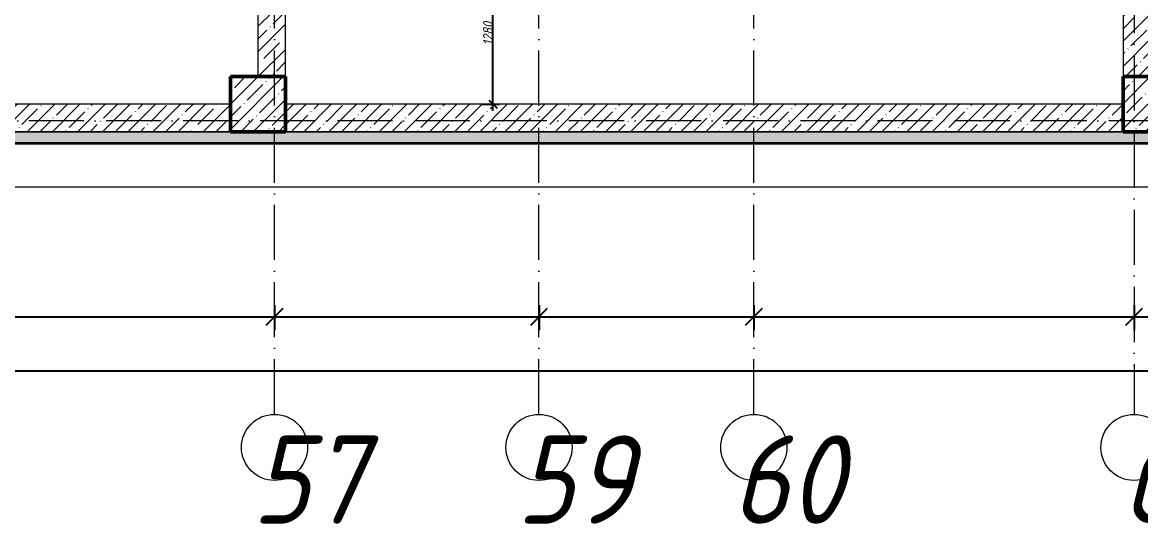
# Model space of a CAD drawing. Header units: millimetres. Extents: x -356862 to 418287, y 0 to 839748.
# Drawn here: x -271740 to -261591, y 453542 to 458089 of the extents above; entities that cross this region are included whole.
import ezdxf

# ---------------------------------------------------------------- set-up
doc = ezdxf.new("R2010")
doc.units = ezdxf.units.MM
doc.linetypes.add('50_200_ШТРИХ_1Т_ш5_п1_п1_', pattern=[700, 500, -100, 0, -100])
for name, color, linetype, lineweight in [('A-____-____-DIMS', 7, 'Continuous', 9), ('A-FLOR-____-OTLN', 7, 'Continuous', 9), ('A-WALL-____-MCUT', 7, 'Continuous', 13), ('A-WALL-____-MCUT-1', 7, 'Continuous', 9), ('A-WALL-____-MCUT-3', 7, 'Continuous', 9), ('A-WALL-____-PATT-1', 7, 'Continuous', 9), ('A-WALL-FNSH-MCUT-1', 7, 'Continuous', 9), ('S-COLS-____-MCUT', 7, 'Continuous', 50), ('S-COLS-____-OTLN', 7, 'Continuous', 9), ('S-GRID-____-IDEN', 7, 'Continuous', 9), ('S-GRID-____-OTLN-1', 7, '50_200_ШТРИХ_1Т_ш5_п1_п1_', 9)]:
    doc.layers.add(name, color=color, linetype=linetype, lineweight=lineweight)
doc.styles.add('ISOCPEUR_I', font='isocpeui.ttf', dxfattribs={"width": 0.9, "height": 2.5})
doc.styles.add('ISOCPEUR_I_7', font='isocpeui.ttf', dxfattribs={"width": 0.9, "height": 90})
doc.dimstyles.new('ISO-1_8_0_9К_СРЕДНИЙ_Кладочные', dxfattribs={"dimscale": 304.8, "dimtxt": 89.638306, "dimasz": 0.246063, "dimexe": 0.19685, "dimexo": 0, "dimgap": 0, "dimtad": 1, "dimdec": 3, "dimrnd": 0.001, "dimdsep": 46, "dimtxsty": 'ISOCPEUR_I_7', "dimblk1": 'OBLIQUE', "dimblk2": 'OBLIQUE', "dimsah": 1, "dimcen": 0.09, "dimdle": 0.19685, "dimazin": 0, "dimtfac": 1, "dimtdec": 4, "dimtix": 1, "dimtmove": 2, "dimatfit": 3, "dimfxl": 1, "dimtvp": 1, "dimtolj": 1, "dimtzin": 0, "dimarcsym": 2})
doc.dimstyles.new('ISO-2_5_0_9К_БОЛЬШОЙ_ОСИ', dxfattribs={"dimscale": 304.8, "dimtxt": 248.995294, "dimasz": 0.492126, "dimexe": 0.393701, "dimexo": 0, "dimgap": 0, "dimtad": 1, "dimdec": 0, "dimzin": 0, "dimdsep": 46, "dimtxsty": 'ISOCPEUR_I', "dimblk1": 'OBLIQUE', "dimblk2": 'OBLIQUE', "dimsah": 1, "dimcen": 0.09, "dimdle": 0.393701, "dimazin": 0, "dimtfac": 1, "dimtdec": 4, "dimtix": 1, "dimtmove": 0, "dimatfit": 3, "dimfxl": 1, "dimtvp": 1, "dimtolj": 1, "dimtzin": 0, "dimarcsym": 2})
pattern_1 = [(45, (-350751.34, 459015.94), (-114.04925, 114.04925), []), (45, (-350637.3, 459015.94), (-114.04925, 114.04925), [201.612, -40.322, 3.353, -36.97])]

# ---------------------------------------------------------------- blocks, each defined once
blk = doc.blocks.new('BSC_Колонна _Прямоугольная - 500х500-V101-АР1_Кладочный план подвала в осях 1-64_А-ГГ')
at = {"layer": 'S-COLS-____-OTLN'}
h = blk.add_hatch(dxfattribs=at)
h.set_pattern_fill('FP_113', color=256, style=0, pattern_type=2)
h.set_pattern_definition([(45, (-81150, 1668.96), (-114.04925, 114.04925), []), (45, (-81035.95, 1668.96), (-114.04925, 114.04925), [201.613, -40.323, 3.353, -36.97])])
h.paths.add_polyline_path([(-250, -250), (250, -250), (250, 250), (-250, 250)], flags=0)
at = {"layer": 'S-COLS-____-MCUT'}
for p, q in [((250, 250), (-250, 250)), ((-250, 250), (-250, -250)), ((250, -250), (250, 250)), ((-250, -250), (250, -250))]:
    blk.add_line(p, q, dxfattribs=at)
blk = doc.blocks.new('BSC_Колонна _Прямоугольная - 500х500-V145-АР1_Кладочный план подвала в осях 1-64_А-ГГ')
at = {"layer": 'S-COLS-____-OTLN'}
h = blk.add_hatch(dxfattribs=at)
h.set_pattern_fill('FP_161', color=256, style=0, pattern_type=2)
h.set_pattern_definition([(45, (-89250, 1668.96), (-114.04925, 114.04925), []), (45, (-89135.95, 1668.96), (-114.04925, 114.04925), [201.613, -40.323, 3.353, -36.97])])
h.paths.add_polyline_path([(-250, -250), (250, -250), (250, 250), (-250, 250)], flags=0)
at = {"layer": 'S-COLS-____-MCUT'}
for p, q in [((250, 250), (-250, 250)), ((-250, 250), (-250, -250)), ((250, -250), (250, 250)), ((-250, -250), (250, -250))]:
    blk.add_line(p, q, dxfattribs=at)
blk = doc.blocks.new('Ось сетки - Круг_Ø6_00__ISO-2_5_0_9K_-25732049-АР1_Кладочный план подвала в осях 1-64_А-ГГ')
at = {"layer": 'S-GRID-____-IDEN'}
blk.add_circle((0, 0), 3, dxfattribs=at)
blk = doc.blocks.new('_Oblique')
at = {"color": 0, "linetype": 'ByBlock', "lineweight": -2}
blk.add_line((-0.5, -0.5), (0.5, 0.5), dxfattribs=at)
blk = doc.blocks.new('*D8123')
at = {"layer": 'A-____-____-DIMS', "color": 0, "lineweight": -2, "transparency": 16777216}
for p, q in [((-275601, 455523), (-275601, 455297)), ((-269451, 455523), (-269451, 455297)), ((-275721, 455417), (-269331, 455417))]:
    blk.add_line(p, q, dxfattribs=at)
at = {"layer": 'Defpoints', "color": 0, "transparency": 16777216}
for p in [(-275601, 455523), (-269451, 455523), (-269451, 455417)]:
    blk.add_point(p, dxfattribs=at)
at = {"layer": 'A-____-____-DIMS', "color": 0, "lineweight": -2, "transparency": 16777216, "xscale": 150, "yscale": 150, "zscale": 150, "rotation": 180}
blk.add_blockref('_Oblique', (-275601, 455417), dxfattribs=at)
at = {"layer": 'A-____-____-DIMS', "color": 0, "lineweight": -2, "transparency": 16777216, "xscale": 150, "yscale": 150, "zscale": 150}
blk.add_blockref('_Oblique', (-269451, 455417), dxfattribs=at)
at = {"layer": 'A-____-____-DIMS', "color": 0, "transparency": 16777216, "insert": (-272526, 455419), "char_height": 2.5, "width": 701.02, "attachment_point": 5, "style": 'ISOCPEUR_I'}
blk.add_mtext('\\A1;6150', dxfattribs=at)
blk = doc.blocks.new('*D8124')
at = {"layer": 'A-____-____-DIMS', "color": 0, "lineweight": -2, "transparency": 16777216}
for p, q in [((-269451, 455523), (-269451, 455297)), ((-267051, 455523), (-267051, 455297)), ((-269571, 455417), (-266931, 455417))]:
    blk.add_line(p, q, dxfattribs=at)
at = {"layer": 'Defpoints', "color": 0, "transparency": 16777216}
for p in [(-269451, 455523), (-267051, 455523), (-267051, 455417)]:
    blk.add_point(p, dxfattribs=at)
at = {"layer": 'A-____-____-DIMS', "color": 0, "lineweight": -2, "transparency": 16777216, "xscale": 150, "yscale": 150, "zscale": 150, "rotation": 180}
blk.add_blockref('_Oblique', (-269451, 455417), dxfattribs=at)
at = {"layer": 'A-____-____-DIMS', "color": 0, "lineweight": -2, "transparency": 16777216, "xscale": 150, "yscale": 150, "zscale": 150}
blk.add_blockref('_Oblique', (-267051, 455417), dxfattribs=at)
at = {"layer": 'A-____-____-DIMS', "color": 0, "transparency": 16777216, "insert": (-268251, 455419), "char_height": 2.5, "width": 781.46, "attachment_point": 5, "style": 'ISOCPEUR_I'}
blk.add_mtext('\\A1;2400', dxfattribs=at)
blk = doc.blocks.new('*D8125')
at = {"layer": 'A-____-____-DIMS', "color": 0, "lineweight": -2, "transparency": 16777216}
for p, q in [((-267051, 455523), (-267051, 455297)), ((-265101, 455523), (-265101, 455297)), ((-267171, 455417), (-264981, 455417))]:
    blk.add_line(p, q, dxfattribs=at)
at = {"layer": 'Defpoints', "color": 0, "transparency": 16777216}
for p in [(-267051, 455523), (-265101, 455523), (-265101, 455417)]:
    blk.add_point(p, dxfattribs=at)
at = {"layer": 'A-____-____-DIMS', "color": 0, "lineweight": -2, "transparency": 16777216, "xscale": 150, "yscale": 150, "zscale": 150, "rotation": 180}
blk.add_blockref('_Oblique', (-267051, 455417), dxfattribs=at)
at = {"layer": 'A-____-____-DIMS', "color": 0, "lineweight": -2, "transparency": 16777216, "xscale": 150, "yscale": 150, "zscale": 150}
blk.add_blockref('_Oblique', (-265101, 455417), dxfattribs=at)
at = {"layer": 'A-____-____-DIMS', "color": 0, "transparency": 16777216, "insert": (-266076, 455419), "char_height": 2.5, "width": 701.02, "attachment_point": 5, "style": 'ISOCPEUR_I'}
blk.add_mtext('\\A1;1950', dxfattribs=at)
blk = doc.blocks.new('*D8126')
at = {"layer": 'A-____-____-DIMS', "color": 0, "lineweight": -2, "transparency": 16777216}
for p, q in [((-265101, 455523), (-265101, 455297)), ((-261651, 455523), (-261651, 455297)), ((-265221, 455417), (-261531, 455417))]:
    blk.add_line(p, q, dxfattribs=at)
at = {"layer": 'Defpoints', "color": 0, "transparency": 16777216}
for p in [(-265101, 455523), (-261651, 455523), (-261651, 455417)]:
    blk.add_point(p, dxfattribs=at)
at = {"layer": 'A-____-____-DIMS', "color": 0, "lineweight": -2, "transparency": 16777216, "xscale": 150, "yscale": 150, "zscale": 150, "rotation": 180}
blk.add_blockref('_Oblique', (-265101, 455417), dxfattribs=at)
at = {"layer": 'A-____-____-DIMS', "color": 0, "lineweight": -2, "transparency": 16777216, "xscale": 150, "yscale": 150, "zscale": 150}
blk.add_blockref('_Oblique', (-261651, 455417), dxfattribs=at)
at = {"layer": 'A-____-____-DIMS', "color": 0, "transparency": 16777216, "insert": (-263376, 455419), "char_height": 2.5, "width": 781.46, "attachment_point": 5, "style": 'ISOCPEUR_I'}
blk.add_mtext('\\A1;3450', dxfattribs=at)
blk = doc.blocks.new('*D8127')
at = {"layer": 'A-____-____-DIMS', "color": 0, "lineweight": -2, "transparency": 16777216}
for p, q in [((-261651, 455523), (-261651, 455297)), ((-257401, 455523), (-257401, 455297)), ((-261771, 455417), (-257281, 455417))]:
    blk.add_line(p, q, dxfattribs=at)
at = {"layer": 'Defpoints', "color": 0, "transparency": 16777216}
for p in [(-261651, 455523), (-257401, 455523), (-257401, 455417)]:
    blk.add_point(p, dxfattribs=at)
at = {"layer": 'A-____-____-DIMS', "color": 0, "lineweight": -2, "transparency": 16777216, "xscale": 150, "yscale": 150, "zscale": 150, "rotation": 180}
blk.add_blockref('_Oblique', (-261651, 455417), dxfattribs=at)
at = {"layer": 'A-____-____-DIMS', "color": 0, "lineweight": -2, "transparency": 16777216, "xscale": 150, "yscale": 150, "zscale": 150}
blk.add_blockref('_Oblique', (-257401, 455417), dxfattribs=at)
at = {"layer": 'A-____-____-DIMS', "color": 0, "transparency": 16777216, "insert": (-259526, 455419), "char_height": 2.5, "width": 781.46, "attachment_point": 5, "style": 'ISOCPEUR_I'}
blk.add_mtext('\\A1;4250', dxfattribs=at)
blk = doc.blocks.new('*D8129')
at = {"layer": 'A-____-____-DIMS', "color": 0, "lineweight": -2, "transparency": 16777216}
for p, q in [((-353101, 455035), (-353101, 454809)), ((-249601, 455035), (-249601, 454809)), ((-353221, 454929), (-249481, 454929))]:
    blk.add_line(p, q, dxfattribs=at)
at = {"layer": 'Defpoints', "color": 0, "transparency": 16777216}
for p in [(-353101, 455035), (-249601, 455035), (-249601, 454929)]:
    blk.add_point(p, dxfattribs=at)
at = {"layer": 'A-____-____-DIMS', "color": 0, "lineweight": -2, "transparency": 16777216, "xscale": 150, "yscale": 150, "zscale": 150, "rotation": 180}
blk.add_blockref('_Oblique', (-353101, 454929), dxfattribs=at)
at = {"layer": 'A-____-____-DIMS', "color": 0, "lineweight": -2, "transparency": 16777216, "xscale": 150, "yscale": 150, "zscale": 150}
blk.add_blockref('_Oblique', (-249601, 454929), dxfattribs=at)
at = {"layer": 'A-____-____-DIMS', "color": 0, "transparency": 16777216, "insert": (-301351, 454930), "char_height": 2.5, "width": 1080.26, "attachment_point": 5, "style": 'ISOCPEUR_I'}
blk.add_mtext('\\A1;103500', dxfattribs=at)
blk = doc.blocks.new('*D8160')
at = {"layer": 'A-____-____-DIMS', "color": 0, "lineweight": -2, "transparency": 16777216}
for p, q in [((-267201, 458627), (-267529, 458627)), ((-267469, 457287), (-267469, 458687)), ((-267576, 457347), (-267409, 457347))]:
    blk.add_line(p, q, dxfattribs=at)
at = {"layer": 'Defpoints', "color": 0, "transparency": 16777216}
for p in [(-267469, 458627), (-267201, 458627), (-267576, 457347)]:
    blk.add_point(p, dxfattribs=at)
at = {"layer": 'A-____-____-DIMS', "color": 0, "lineweight": -2, "transparency": 16777216, "xscale": 75, "yscale": 75, "zscale": 75}
for p, rotation in [((-267469, 458627), 90), ((-267469, 457347), 270)]:
    blk.add_blockref('_Oblique', p, dxfattribs=dict(at, rotation=rotation))
at = {"layer": 'A-____-____-DIMS', "color": 0, "transparency": 16777216, "insert": (-267514, 457987), "char_height": 90, "width": 504.73, "attachment_point": 5, "rotation": 90, "style": 'ISOCPEUR_I_7'}
blk.add_mtext('\\A1;1280', dxfattribs=at)

msp = doc.modelspace()

# ---------------------------------------------------------------- hatches: boundary and pattern name
at = {"layer": 'A-WALL-____-PATT-1'}
h = msp.add_hatch(dxfattribs=at)
h.set_pattern_fill('FP_1', color=256, style=0, pattern_type=2)
h.set_pattern_definition(pattern_1)
h.paths.add_polyline_path([(-269601.3432, 457596.983), (-269351.3432, 457596.983), (-269351.3432, 465096.983), (-269601.3432, 465096.983), (-269601.3432, 459750.7694)], flags=0)
h = msp.add_hatch(dxfattribs=at)
h.set_pattern_fill('FP_1', color=256, style=0, pattern_type=2)
h.set_pattern_definition(pattern_1)
h.paths.add_polyline_path([(-261501.3432, 457596.983), (-261501.3432, 460746.983), (-261751.3432, 460746.983), (-261751.3432, 457596.983)], flags=0)
h = msp.add_hatch(dxfattribs=at)
h.set_pattern_fill('FP_1', color=256, style=0, pattern_type=2)
h.set_pattern_definition(pattern_1)
h.paths.add_polyline_path([(-269851.3432, 457096.983), (-269851.3432, 457346.983), (-275351.3432, 457346.983), (-275351.3432, 457096.983), (-272996.5691, 457096.983)], flags=0)
h = msp.add_hatch(dxfattribs=at)
h.set_pattern_fill('FP_1', color=256, style=0, pattern_type=2)
h.set_pattern_definition(pattern_1)
h.paths.add_polyline_path([(-261751.3432, 457096.983), (-261751.3432, 457346.983), (-269351.3432, 457346.983), (-269351.3432, 457096.983), (-265926.5562, 457096.983)], flags=0)
h = msp.add_hatch(dxfattribs=at)
h.set_pattern_fill('FP_91', color=256, style=0, pattern_type=2)
h.set_pattern_definition([(0, (-350751.34, 459015.94), (120.968, 69.841), [80.645, -161.29]), (120, (-350751.34, 459015.94), (-120.96808, 69.84086), [80.645, -161.29]), (60, (-350751.34, 459015.94), (-8e-05, 139.68186), [0, -161.29, 80.645, 0])])
h.paths.add_polyline_path([(-249399.3432, 456994.983), (-249399.3432, 457094.983), (-353203.3432, 457094.983), (-353203.3432, 456994.983), (-251786.5304, 456994.983)], flags=0)

# ---------------------------------------------------------------- linework, layer by layer
at = {"layer": 'A-FLOR-____-OTLN'}
msp.add_line((-278851.3432, 456596.983), (-249001.3432, 456596.983), dxfattribs=at)
at = {"layer": 'A-WALL-____-MCUT'}
for p, q in [((-353311.3432, 456986.983), (-249391.3432, 456986.983)), ((-249399.3432, 456994.983), (-353303.3432, 456994.983))]:
    msp.add_line(p, q, dxfattribs=at)
at = {"layer": 'A-WALL-____-MCUT-1'}
for p, q in [((-269601.3432, 465096.983), (-269601.3432, 457596.983)), ((-269351.3432, 457596.983), (-269351.3432, 464846.983)), ((-261751.3432, 460746.983), (-261751.3432, 457596.983)), ((-269851.3432, 457346.983), (-275351.3432, 457346.983)), ((-261751.3432, 457346.983), (-269351.3432, 457346.983)), ((-275351.3432, 457096.983), (-269851.3432, 457096.983)), ((-269351.3432, 457096.983), (-261751.3432, 457096.983))]:
    msp.add_line(p, q, dxfattribs=at)
at = {"layer": 'A-WALL-____-MCUT-3'}
msp.add_line((-249499.3432, 457094.983), (-353203.3432, 457094.983), dxfattribs=at)
at = {"layer": 'A-WALL-FNSH-MCUT-1'}
msp.add_line((-261751.3432, 457096.983), (-269351.3432, 457096.983), dxfattribs=at)
at = {"layer": 'S-GRID-____-OTLN-1'}
for p, q in [((-261651.3432, 508896.9006), (-261651.3432, 454533.3346)), ((-269451.3432, 454533.3346), (-269451.3432, 465550.9569)), ((-267051.3432, 454533.3346), (-267051.3432, 465550.9569)), ((-265101.3432, 454533.3346), (-265101.3432, 465550.9569)), ((-246676.9366, 457196.983), (-355420.1134, 457196.983))]:
    msp.add_line(p, q, dxfattribs=at)

# ---------------------------------------------------------------- block references
at = {"layer": 'S-COLS-____-OTLN'}
for name, p in [('BSC_Колонна _Прямоугольная - 500х500-V101-АР1_Кладочный план подвала в осях 1-64_А-ГГ', (-269601.3432, 457346.983)), ('BSC_Колонна _Прямоугольная - 500х500-V145-АР1_Кладочный план подвала в осях 1-64_А-ГГ', (-261501.3432, 457346.983))]:
    msp.add_blockref(name, p, dxfattribs=at)
at = {"layer": 'S-GRID-____-IDEN', "xscale": 99.99999999999993, "yscale": 99.99999999999993, "zscale": 99.99999999999993}
for p in [(-269451.3432, 454233.3346), (-267051.3432, 454233.3346), (-265101.3432, 454233.3346)]:
    msp.add_blockref('Ось сетки - Круг_Ø6_00__ISO-2_5_0_9K_-25732049-АР1_Кладочный план подвала в осях 1-64_А-ГГ', p, dxfattribs=at)
at = {"layer": 'S-GRID-____-IDEN', "xscale": 99.99999999999993, "yscale": 99.99999999999993, "zscale": 99.99999999999993, "rotation": 180}
msp.add_blockref('Ось сетки - Круг_Ø6_00__ISO-2_5_0_9K_-25732049-АР1_Кладочный план подвала в осях 1-64_А-ГГ', (-261651.3432, 454233.3346), dxfattribs=at)

# ---------------------------------------------------------------- texts
at = {"layer": 'S-GRID-____-IDEN', "char_height": 800, "attachment_point": 1, "style": 'ISOCPEUR_I'}
for s, insert, width in [('57', (-269656.2716, 454342.1093), 404.0505), ('59', (-267256.2716, 454342.1093), 404.0505), ('60', (-265306.2716, 454342.1093), 404.0505), ('61', (-261761.8649, 454347.2683), 346.329)]:
    msp.add_mtext(s, dxfattribs=dict(at, insert=insert, width=width))

# ---------------------------------------------------------------- dimensions: what is measured, and where the dimension line sits
at = {"layer": 'A-____-____-DIMS'}
dim = msp.add_linear_dim(base=(-267469.4578, 458626.983), p1=(-267575.5238, 457346.983), p2=(-267201.3432, 458626.983), angle=90, dimstyle='ISO-1_8_0_9К_СРЕДНИЙ_Кладочные', override={"dimtxt": 400, "dimpost": '<>', "dimfxl": 1333.570806}, dxfattribs=at)
dim.commit()
dim.dimension.update_dxf_attribs({"geometry": '*D8160', "text_midpoint": (-267514.4578, 457986.983)})
for base, p1, p2, override, picture, middle in [((-269451.3432, 455417.418), (-275601.3432, 455523.484), (-269451.3432, 455523.484), {"dimtxt": 400, "dimpost": '<>', "dimfxl": 6150}, '*D8123', (-272526.3432, 455418.668)), ((-267051.3432, 455417.418), (-269451.3432, 455523.484), (-267051.3432, 455523.484), {"dimtxt": 400, "dimpost": '<>', "dimfxl": 2400}, '*D8124', (-268251.3432, 455418.668)), ((-265101.3432, 455417.418), (-267051.3432, 455523.484), (-265101.3432, 455523.484), {"dimtxt": 400, "dimpost": '<>', "dimfxl": 1950}, '*D8125', (-266076.3432, 455418.668)), ((-261651.3432, 455417.418), (-265101.3432, 455523.484), (-261651.3432, 455523.484), {"dimtxt": 400, "dimpost": '<>', "dimfxl": 3450}, '*D8126', (-263376.3432, 455418.668)), ((-257401.3432, 455417.418), (-261651.3432, 455523.484), (-257401.3432, 455523.484), {"dimtxt": 400, "dimpost": '<>', "dimfxl": 4250}, '*D8127', (-259526.3432, 455418.668)), ((-249601.3432, 454929.2109), (-353101.3432, 455035.2769), (-249601.3432, 455035.2769), {"dimtxt": 400, "dimpost": '<>', "dimfxl": 103500}, '*D8129', (-301351.3432, 454930.4609))]:
    dim = msp.add_linear_dim(base=base, p1=p1, p2=p2, dimstyle='ISO-2_5_0_9К_БОЛЬШОЙ_ОСИ', override=override, dxfattribs=at)
    dim.commit()
    dim.dimension.update_dxf_attribs({"geometry": picture, "text_midpoint": middle})

doc.saveas('drawing.dxf')
